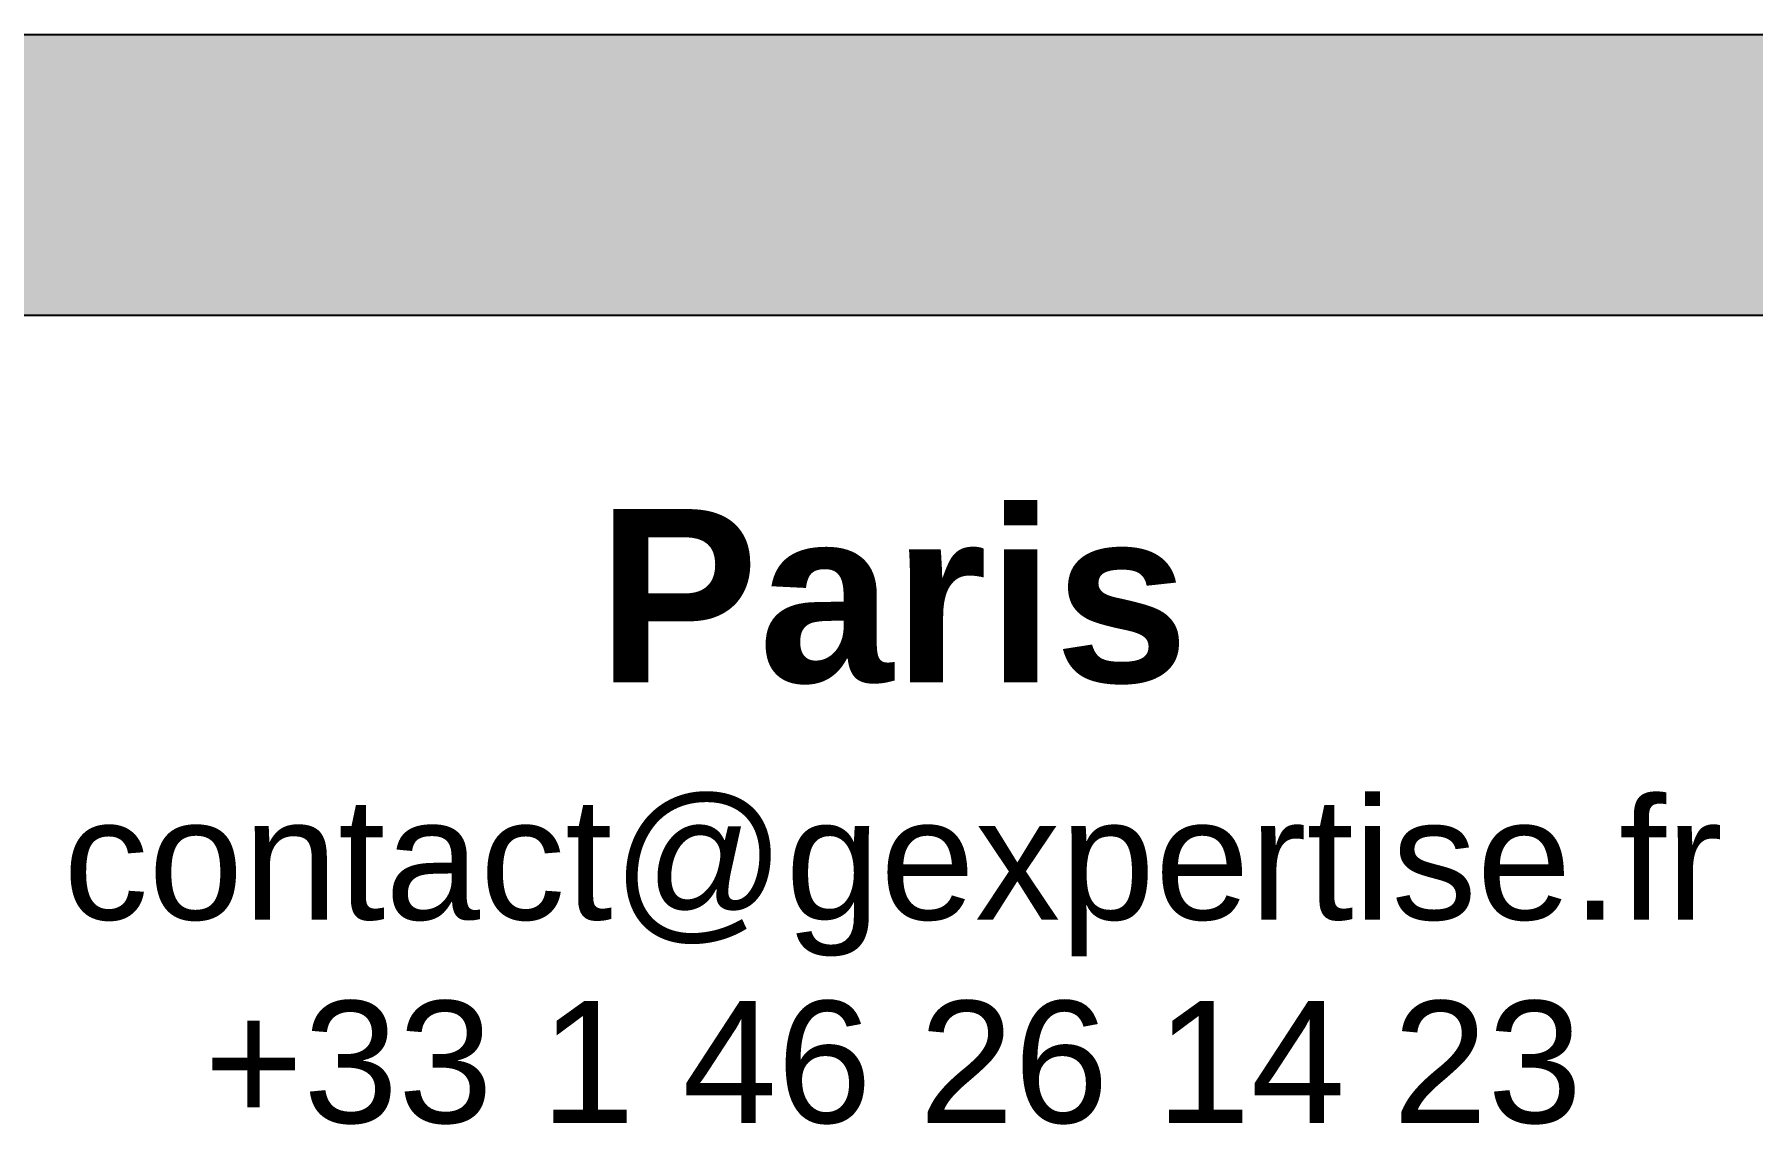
# Paper-space layout 'Test_Lisp_E0_A3 (SDP)' of a CAD drawing. Header units: metres. Extents: x 32.5 to 40.8, y 0.5 to 27.5.
# Drawn here: x 36.821 to 38.895, y 0.532 to 1.848 of the extents above; entities that cross this region are included whole.
import ezdxf

# ---------------------------------------------------------------- set-up
doc = ezdxf.new("R2010")
doc.units = ezdxf.units.M
doc.layers.add('GEX_MEP_cartouche', color=7, linetype='Continuous')
doc.styles.add('INT_Roman', font='swiss.ttf')

# ---------------------------------------------------------------- blocks, each defined once
blk = doc.blocks.new('A$C56EC5B20')
at = {"true_color": 0xdc0737}
blk.add_hatch(color=242, dxfattribs=at).paths.add_polyline_path([(7.782884971423159, -3.196686105100298), (-0.2601150285768412, -3.196686105100298), (-0.2601150285768412, -2.857290378410529), (7.782884971423159, -2.857290378410529)])
at = {"true_color": 0xffffff}
h = blk.add_hatch(color=7, dxfattribs=at)
edge = h.paths.add_edge_path()
edge.add_spline(control_points=[(4.788271514094237, -3.081268819097805), (4.788271514094237, -3.081268819097805), (4.788271514094237, -2.956790414821085), (4.788271514094237, -2.956790414821085), (4.788271514094237, -2.944215098584944), (4.792336958795214, -2.933603598856986), (4.800467848197167, -2.924955915637034), (4.808564284677967, -2.916273779496018), (4.818383367218351, -2.911932711425466), (4.829787284133882, -2.911932711425466), (4.829787284133882, -2.911932711425466), (4.840502142625476, -2.911932711425466), (4.840502142625476, -2.911932711425466), (4.843533999690631, -2.911932711425466), (4.845842345410696, -2.913000751982528), (4.847564991470456, -2.915136833096563), (4.849322090451368, -2.917238461289445), (4.850183413481249, -2.919719071615449), (4.850183413481249, -2.922544211153424), (4.850183413481249, -2.925334897770245), (4.849322090451368, -2.927781055175009), (4.847564991470456, -2.929917136289133), (4.845842345410696, -2.932018764482014), (4.843533999690631, -2.933086805039076), (4.840502142625476, -2.933086805039076), (4.840502142625476, -2.933086805039076), (4.834438428495163, -2.933086805039076), (4.834438428495163, -2.933086805039076), (4.828236902680064, -2.933086805039076), (4.823034511579631, -2.935050621547171), (4.818969066878655, -2.939184972090541), (4.814903622177678, -2.943215963870276), (4.81287089982719, -2.948280543285921), (4.81287089982719, -2.954378710337386), (4.81287089982719, -2.954378710337386), (4.81287089982719, -2.978082320119394), (4.81287089982719, -2.978082320119394), (4.81287089982719, -2.978082320119394), (4.843361735084692, -2.978082320119394), (4.843361735084692, -2.978082320119394), (4.84539445743518, -2.978082320119394), (4.847048197652457, -2.978978096070516), (4.848288502815548, -2.98076964797258), (4.849563260899615, -2.982630105717128), (4.850183413481249, -2.984766186831252), (4.850183413481249, -2.987246797157256), (4.850183413481249, -2.989727407483261), (4.849563260899615, -2.991897941518537), (4.848288502815548, -2.993689493420691), (4.847048197652457, -2.995446592401604), (4.84539445743518, -2.99641127419503), (4.843361735084692, -2.99641127419503), (4.843361735084692, -2.99641127419503), (4.81287089982719, -2.99641127419503), (4.81287089982719, -2.99641127419503), (4.81287089982719, -2.99641127419503), (4.81287089982719, -3.081268819097805), (4.81287089982719, -3.081268819097805), (4.81287089982719, -3.083611617739022), (4.811630594664276, -3.085540981325964), (4.809149984338272, -3.087056909858541), (4.80666937401209, -3.088538385469878), (4.803637516947111, -3.08926189681497), (4.800192224827591, -3.08926189681497), (4.796781385629224, -3.08926189681497), (4.793921793170187, -3.088538385469878), (4.791647900371275, -3.087056909858541), (4.789408460493515, -3.085540981325964), (4.788271514094237, -3.083611617739022), (4.788271514094237, -3.081268819097805)], knot_values=[0, 0, 0, 0, 1, 1, 1, 2, 2, 2, 3, 3, 3, 4, 4, 4, 5, 5, 5, 6, 6, 6, 7, 7, 7, 8, 8, 8, 9, 9, 9, 10, 10, 10, 11, 11, 11, 12, 12, 12, 13, 13, 13, 14, 14, 14, 15, 15, 15, 16, 16, 16, 17, 17, 17, 18, 18, 18, 19, 19, 19, 20, 20, 20, 21, 21, 21, 22, 22, 22, 23, 23, 23, 23], degree=3, periodic=0)
h = blk.add_hatch(color=7, dxfattribs=at)
edge = h.paths.add_edge_path()
edge.add_spline(control_points=[(4.176697709965599, -3.052707347427334), (4.176697709965599, -3.052707347427334), (4.176697709965599, -2.935188433231958), (4.176697709965599, -2.935188433231958), (4.176697709965599, -2.932983446275441), (4.177972468049843, -2.931122988530982), (4.180453078375847, -2.929572607077162), (4.182968141623005, -2.92798777270219), (4.185758828239915, -2.927160902593552), (4.188894044068529, -2.927160902593552), (4.191994806976168, -2.927160902593552), (4.194888852356536, -2.92798777270219), (4.197472821445998, -2.929572607077162), (4.200022337614485, -2.931122988530982), (4.201331548619882, -2.932983446275441), (4.201331548619882, -2.935188433231958), (4.201331548619882, -2.935188433231958), (4.201331548619882, -2.978116773040635), (4.201331548619882, -2.978116773040635), (4.201331548619882, -2.978116773040635), (4.229927473211506, -2.978116773040635), (4.229927473211506, -2.978116773040635), (4.231925742640841, -2.978116773040635), (4.233613935779449, -2.978943643149274), (4.234819788021209, -2.980804100893822), (4.236094546105453, -2.982630105717128), (4.236749151608063, -2.984731733910011), (4.236749151608063, -2.987246797157256), (4.236749151608063, -2.989761860404414), (4.236094546105453, -2.991863488597295), (4.234819788021209, -2.99365504049945), (4.233613935779449, -2.995481045322756), (4.231925742640841, -2.996376821273877), (4.229927473211506, -2.996376821273877), (4.229927473211506, -2.996376821273877), (4.201331548619882, -2.996376821273877), (4.201331548619882, -2.996376821273877), (4.201331548619882, -2.996376821273877), (4.201331548619882, -3.052707347427334), (4.201331548619882, -3.052707347427334), (4.201331548619882, -3.058254267739647), (4.20250294794049, -3.06225080659823), (4.204949105345342, -3.064628058160688), (4.207395262750194, -3.066936403880752), (4.211632972057111, -3.06810780320136), (4.217731139108576, -3.06810780320136), (4.217731139108576, -3.06810780320136), (4.225930934353012, -3.06810780320136), (4.225930934353012, -3.06810780320136), (4.229238414787743, -3.06810780320136), (4.231787930956053, -3.069175843758422), (4.233682841621754, -3.071174113187757), (4.235543299366301, -3.073241288459398), (4.236473528238665, -3.075721898785403), (4.236473528238665, -3.078684850008165), (4.236473528238665, -3.081613348309775), (4.235543299366301, -3.084197317399326), (4.233682841621754, -3.08616113390742), (4.231787930956053, -3.08822830917915), (4.229238414787743, -3.089227443893817), (4.225930934353012, -3.089227443893817), (4.225930934353012, -3.089227443893817), (4.217731139108576, -3.089227443893817), (4.217731139108576, -3.089227443893817), (4.190375519680043, -3.089227443893817), (4.176697709965599, -3.077065562712041), (4.176697709965599, -3.052707347427334)], knot_values=[0, 0, 0, 0, 1, 1, 1, 2, 2, 2, 3, 3, 3, 4, 4, 4, 5, 5, 5, 6, 6, 6, 7, 7, 7, 8, 8, 8, 9, 9, 9, 10, 10, 10, 11, 11, 11, 12, 12, 12, 13, 13, 13, 14, 14, 14, 15, 15, 15, 16, 16, 16, 17, 17, 17, 18, 18, 18, 19, 19, 19, 20, 20, 20, 21, 21, 21, 22, 22, 22, 22], degree=3, periodic=0)
h = blk.add_hatch(color=7, dxfattribs=at)
edge = h.paths.add_edge_path()
edge.add_spline(control_points=[(4.298833315601192, -2.937324514345993), (4.298833315601192, -2.933706957620533), (4.300211432448893, -2.930640647634224), (4.303071024908109, -2.92816003730822), (4.305896164445993, -2.925679426982127), (4.309272550723208, -2.924404668897972), (4.313165730818067, -2.924404668897972), (4.317093363834434, -2.924404668897972), (4.320435297190317, -2.925679426982127), (4.323260436728203, -2.92816003730822), (4.326051123344936, -2.930640647634224), (4.327463693113968, -2.933706957620533), (4.327463693113968, -2.937324514345993), (4.327463693113968, -2.940700900623119), (4.326051123344936, -2.943732757688187), (4.323260436728203, -2.946316726777826), (4.320435297190317, -2.948900695867466), (4.317093363834434, -2.950209906872862), (4.313165730818067, -2.950209906872862), (4.309272550723208, -2.950209906872862), (4.305896164445993, -2.948900695867466), (4.303071024908109, -2.946316726777826), (4.300211432448893, -2.943732757688187), (4.298833315601192, -2.940700900623119), (4.298833315601192, -2.937324514345993)], knot_values=[0, 0, 0, 0, 1, 1, 1, 2, 2, 2, 3, 3, 3, 4, 4, 4, 5, 5, 5, 6, 6, 6, 7, 7, 7, 8, 8, 8, 8], degree=3, periodic=0)
h = blk.add_hatch(color=7, dxfattribs=at)
edge = h.paths.add_edge_path()
edge.add_spline(control_points=[(3.883296633070993, -3.044404193419351), (3.883296633070993, -3.044404193419351), (3.883296633070993, -3.022182059248768), (3.883296633070993, -3.022182059248768), (3.883296633070993, -3.009847913461051), (3.888085589116884, -2.999133054969458), (3.897629048287868, -2.990140842537625), (3.907172507458853, -2.981183083026944), (3.918645330216691, -2.976704203271604), (3.932081969482711, -2.976704203271604), (3.944898456167098, -2.976704203271604), (3.955923390949419, -2.980735195051428), (3.96505341506604, -2.988866084453381), (3.974183439182661, -2.997031426776576), (3.978765677701636, -3.007298397292563), (3.978765677701636, -3.01963254308037), (3.978765677701636, -3.024490404968832), (3.978248883883637, -3.028314679221386), (3.977111937484359, -3.031243177522995), (3.976009444006056, -3.034171675824516), (3.974321250867449, -3.03630775693864), (3.97194399930508, -3.037479156259248), (3.969601200663863, -3.038650555579856), (3.967430666628587, -3.039442972767342), (3.965397944278099, -3.039753049058071), (3.96336522192761, -3.040063125348799), (3.960712346995487, -3.040200937033587), (3.957439319482086, -3.040200937033587), (3.957439319482086, -3.040200937033587), (3.907930471725098, -3.040200937033587), (3.907930471725098, -3.040200937033587), (3.907930471725098, -3.040200937033587), (3.907930471725098, -3.045678951503595), (3.907930471725098, -3.045678951503595), (3.907930471725098, -3.053534217535972), (3.910755611263161, -3.059839102114619), (3.916405890339109, -3.064455793554747), (3.921987263572575, -3.069106937916028), (3.929360188708284, -3.071449736557244), (3.938421306982599, -3.071449736557244), (3.944829550324792, -3.071449736557244), (3.950893264455105, -3.069933808024667), (3.956577996452206, -3.066901950959599), (3.96233163429179, -3.063904546815595), (3.965776926411132, -3.062423071204259), (3.967051684495376, -3.062423071204259), (3.969670106506168, -3.062423071204259), (3.97194399930508, -3.063697829288413), (3.97383890997078, -3.066247345456901), (3.975699367715328, -3.068727955782905), (3.976664049508843, -3.071139660266516), (3.976664049508843, -3.073516911828974), (3.976664049508843, -3.077375639002769), (3.972908681098595, -3.081234366176564), (3.965397944278099, -3.085196452113994), (3.957887207457603, -3.089192990972576), (3.948653824577346, -3.091122354559518), (3.93773224855866, -3.091122354559518), (3.921780546045482, -3.091122354559518), (3.90868843599152, -3.08685019233136), (3.898593730081384, -3.078202509111496), (3.888395665407789, -3.069589278812785), (3.883296633070993, -3.058392079424435), (3.883296633070993, -3.044404193419351)], knot_values=[0, 0, 0, 0, 1, 1, 1, 2, 2, 2, 3, 3, 3, 4, 4, 4, 5, 5, 5, 6, 6, 6, 7, 7, 7, 8, 8, 8, 9, 9, 9, 10, 10, 10, 11, 11, 11, 12, 12, 12, 13, 13, 13, 14, 14, 14, 15, 15, 15, 16, 16, 16, 17, 17, 17, 18, 18, 18, 19, 19, 19, 20, 20, 20, 21, 21, 21, 21], degree=3, periodic=0)
edge = h.paths.add_edge_path(flags=16)
edge.add_spline(control_points=[(3.907930471725098, -3.024524857889985), (3.907930471725098, -3.024524857889985), (3.946862272675281, -3.024524857889985), (3.946862272675281, -3.024524857889985), (3.950307564794801, -3.024524857889985), (3.952615910514865, -3.024042516993227), (3.953821762756625, -3.023146741042194), (3.954958709156082, -3.022250965091162), (3.955578861737538, -3.020356054425462), (3.955578861737538, -3.017634273651034), (3.955578861737538, -3.011467200757175), (3.953270516017474, -3.006195903814349), (3.948757183340981, -3.001889288665038), (3.944243850664488, -2.997582673515638), (3.93859357158854, -2.995446592401604), (3.931875251955618, -2.995446592401604), (3.925294744007307, -2.995446592401604), (3.919678917852511, -2.997479314752092), (3.914993320570078, -3.001579212374221), (3.910273270366492, -3.005644657075286), (3.907930471725098, -3.010812595254477), (3.907930471725098, -3.017151932754277), (3.907930471725098, -3.017151932754277), (3.907930471725098, -3.024524857889985), (3.907930471725098, -3.024524857889985)], knot_values=[0, 0, 0, 0, 1, 1, 1, 2, 2, 2, 3, 3, 3, 4, 4, 4, 5, 5, 5, 6, 6, 6, 7, 7, 7, 8, 8, 8, 8], degree=3, periodic=0)
h = blk.add_hatch(color=7, dxfattribs=at)
edge = h.paths.add_edge_path()
edge.add_spline(control_points=[(4.045604344819504, -3.081062101570623), (4.045604344819504, -3.081062101570623), (4.045604344819504, -2.986075397836648), (4.045604344819504, -2.986075397836648), (4.045604344819504, -2.98369814627419), (4.04674129121896, -2.98180323560849), (4.048980731096541, -2.980321759997064), (4.051254623895453, -2.978840284385727), (4.054114216354669, -2.978116773040635), (4.057559508474011, -2.978116773040635), (4.060660271381649, -2.978116773040635), (4.063347599234747, -2.978840284385727), (4.065518133270023, -2.980356212918306), (4.067688667305299, -2.981837688529642), (4.068791160783602, -2.983767052116584), (4.068791160783602, -2.986178756600195), (4.068791160783602, -2.986178756600195), (4.068791160783602, -2.996583538801059), (4.068791160783602, -2.996583538801059), (4.071444035715547, -2.991071071409898), (4.075475027495371, -2.986351021206135), (4.080918589044227, -2.98249229403234), (4.0862932447506, -2.978633566858546), (4.092150241353641, -2.976704203271604), (4.098592937617164, -2.976704203271604), (4.098592937617164, -2.976704203271604), (4.106103674437484, -2.976704203271604), (4.106103674437484, -2.976704203271604), (4.108618737684818, -2.976704203271604), (4.110789271720094, -2.977737790907513), (4.112649729464464, -2.979908324942789), (4.114544640130343, -2.982009953135671), (4.115474869002528, -2.984593922225223), (4.115474869002528, -2.987625779290378), (4.115474869002528, -2.990588730513141), (4.114544640130343, -2.993241605445086), (4.112649729464464, -2.995412139480362), (4.110789271720094, -2.997651579358032), (4.108618737684818, -2.998719619915094), (4.106103674437484, -2.998719619915094), (4.106103674437484, -2.998719619915094), (4.098592937617164, -2.998719619915094), (4.098592937617164, -2.998719619915094), (4.091082200796668, -2.998719619915094), (4.084501692848357, -3.00192374158619), (4.078748055008951, -3.008297532007231), (4.073097775933002, -3.014671322428272), (4.070203730552634, -3.022974476436254), (4.070203730552634, -3.033103635267454), (4.070203730552634, -3.033103635267454), (4.070203730552634, -3.081096554491776), (4.070203730552634, -3.081096554491776), (4.070203730552634, -3.083129276842264), (4.068963425389543, -3.084955281665659), (4.066482815063538, -3.08667792772533), (4.064002204737534, -3.088435026706332), (4.060970347672377, -3.089227443893817), (4.057559508474011, -3.089227443893817), (4.054114216354669, -3.089227443893817), (4.051254623895453, -3.088435026706332), (4.048980731096541, -3.086643474804178), (4.04674129121896, -3.084920828744417), (4.045604344819504, -3.083060370999958), (4.045604344819504, -3.081062101570623)], knot_values=[0, 0, 0, 0, 1, 1, 1, 2, 2, 2, 3, 3, 3, 4, 4, 4, 5, 5, 5, 6, 6, 6, 7, 7, 7, 8, 8, 8, 9, 9, 9, 10, 10, 10, 11, 11, 11, 12, 12, 12, 13, 13, 13, 14, 14, 14, 15, 15, 15, 16, 16, 16, 17, 17, 17, 18, 18, 18, 19, 19, 19, 20, 20, 20, 21, 21, 21, 21], degree=3, periodic=0)
h = blk.add_hatch(color=7, dxfattribs=at)
edge = h.paths.add_edge_path()
edge.add_spline(control_points=[(4.300969396715137, -3.081062101570623), (4.300969396715137, -3.081062101570623), (4.300969396715137, -2.986075397836648), (4.300969396715137, -2.986075397836648), (4.300969396715137, -2.98369814627419), (4.302106343114593, -2.98180323560849), (4.304380235913505, -2.980321759997064), (4.306619675791086, -2.978840284385727), (4.309582627013937, -2.978116773040635), (4.313165730818067, -2.978116773040635), (4.316783287543704, -2.978116773040635), (4.319711785845226, -2.978840284385727), (4.322089037407594, -2.980321759997064), (4.324397383127659, -2.98180323560849), (4.32560323536942, -2.98369814627419), (4.32560323536942, -2.986075397836648), (4.32560323536942, -2.986075397836648), (4.32560323536942, -3.081062101570623), (4.32560323536942, -3.081062101570623), (4.32560323536942, -3.083060370999958), (4.324362930206506, -3.084920828744417), (4.321985678643959, -3.086643474804178), (4.319505068317955, -3.088435026706332), (4.316542117095282, -3.089227443893817), (4.313165730818067, -3.089227443893817), (4.309720438698725, -3.089227443893817), (4.306860846239509, -3.088435026706332), (4.30448359467714, -3.086643474804178), (4.302175248957075, -3.084920828744417), (4.300969396715137, -3.083060370999958), (4.300969396715137, -3.081062101570623)], knot_values=[0, 0, 0, 0, 1, 1, 1, 2, 2, 2, 3, 3, 3, 4, 4, 4, 5, 5, 5, 6, 6, 6, 7, 7, 7, 8, 8, 8, 9, 9, 9, 10, 10, 10, 10], degree=3, periodic=0)
h = blk.add_hatch(color=7, dxfattribs=at)
edge = h.paths.add_edge_path()
edge.add_spline(control_points=[(4.391270503166679, -3.072379965429518), (4.391270503166679, -3.070037166788302), (4.392062920354253, -3.06759100938345), (4.393751113492684, -3.065110399057446), (4.395404853710138, -3.06262978873144), (4.397437576060627, -3.061355030647197), (4.399780374701844, -3.061355030647197), (4.401192944470875, -3.061355030647197), (4.40315676097888, -3.062285259519471), (4.405671824226215, -3.064111264342777), (4.408152434552219, -3.065902816244932), (4.411597726671562, -3.067728821068238), (4.415869888899809, -3.069589278812785), (4.420107598206726, -3.071484189478486), (4.425206630543522, -3.072379965429518), (4.43120143883153, -3.072379965429518), (4.444603625176221, -3.072379965429518), (4.45128749188799, -3.06810780320136), (4.45128749188799, -3.059632384587437), (4.45128749188799, -3.055050146068551), (4.449323675379984, -3.051467042264331), (4.445430495284948, -3.048917526095933), (4.441502862268759, -3.046333557006293), (4.436782812064996, -3.044231928813411), (4.431235891752682, -3.042750453201985), (4.425723424361522, -3.041234524669496), (4.420176504049208, -3.039546331530889), (4.414732942500353, -3.03768587378643), (4.409254928030345, -3.035825416041882), (4.404569330747912, -3.032586841449544), (4.400641697731723, -3.028004602930658), (4.396748517636687, -3.023422364411771), (4.394784701128682, -3.017496461966246), (4.394784701128682, -3.010295801436567), (4.394784701128682, -3.001096871477552), (4.398092181563236, -2.993241605445086), (4.404638236590217, -2.986592191654558), (4.411218744538528, -2.980011683706336), (4.421278997527335, -2.976704203271604), (4.434853448478143, -2.976704203271604), (4.443811207988824, -2.976704203271604), (4.451907644469446, -2.978047867198241), (4.459142757920366, -2.98076964797258), (4.46644677721377, -2.983491428747008), (4.470064333939231, -2.986730003339346), (4.470064333939231, -2.990519824670747), (4.470064333939231, -2.992690358706023), (4.469134105066868, -2.995205421953269), (4.467342553164802, -2.99813392025479), (4.465516548341408, -3.001062418556311), (4.463346014306131, -3.002509441246495), (4.460658686453034, -3.002509441246495), (4.459728457580671, -3.002509441246495), (4.456558788830905, -3.001303589004734), (4.451046321439744, -2.99899524328467), (4.445602759890888, -2.996617991722212), (4.440365915869304, -2.995412139480362), (4.435370242295964, -2.995412139480362), (4.429099810638559, -2.995412139480362), (4.424379760434973, -2.996859162170546), (4.421175638763876, -2.999684301708521), (4.417971517092602, -3.002543894167736), (4.416352229796478, -3.005644657075286), (4.416352229796478, -3.009158855037111), (4.416352229796478, -3.012879770526118), (4.41831604630466, -3.015877174670122), (4.422243679320849, -3.018116614547791), (4.426136859415886, -3.020287148583068), (4.430891362540802, -3.022078700485133), (4.43650718869542, -3.023491270254165), (4.442157467771368, -3.024903840023107), (4.447704388083682, -3.026626486082867), (4.453147949632537, -3.028728114275749), (4.458625964102546, -3.030760836626238), (4.463277108463826, -3.034309487509304), (4.467101382716379, -3.039305161082554), (4.47092565696911, -3.044369740498199), (4.472889473477116, -3.050812436761634), (4.472889473477116, -3.05866770279401), (4.472889473477116, -3.068762408704058), (4.469271916751656, -3.076755486421312), (4.462071256222066, -3.082474671339566), (4.454905048613449, -3.08822830917915), (4.444706983939856, -3.091087901638277), (4.431580420964563, -3.091087901638277), (4.420486580339937, -3.091087901638277), (4.411012027011258, -3.089192990972576), (4.403122308057728, -3.085265357956388), (4.395198136182867, -3.081372177861351), (4.391270503166679, -3.077100015633193), (4.391270503166679, -3.072379965429518)], knot_values=[0, 0, 0, 0, 1, 1, 1, 2, 2, 2, 3, 3, 3, 4, 4, 4, 5, 5, 5, 6, 6, 6, 7, 7, 7, 8, 8, 8, 9, 9, 9, 10, 10, 10, 11, 11, 11, 12, 12, 12, 13, 13, 13, 14, 14, 14, 15, 15, 15, 16, 16, 16, 17, 17, 17, 18, 18, 18, 19, 19, 19, 20, 20, 20, 21, 21, 21, 22, 22, 22, 23, 23, 23, 24, 24, 24, 25, 25, 25, 26, 26, 26, 27, 27, 27, 28, 28, 28, 29, 29, 29, 30, 30, 30, 30], degree=3, periodic=0)
h = blk.add_hatch(color=7, dxfattribs=at)
edge = h.paths.add_edge_path()
edge.add_spline(control_points=[(4.535662695894007, -3.044404193419351), (4.535662695894007, -3.044404193419351), (4.535662695894007, -3.022182059248768), (4.535662695894007, -3.022182059248768), (4.535662695894007, -3.009847913461051), (4.540486104861228, -2.999133054969458), (4.54999511111106, -2.990140842537625), (4.559538570282045, -2.981183083026944), (4.571011393039882, -2.976704203271604), (4.584448032305903, -2.976704203271604), (4.59726451899029, -2.976704203271604), (4.608220547930306, -2.980735195051428), (4.617419477889232, -2.988866084453381), (4.626549502005853, -2.997031426776576), (4.631131740524829, -3.007298397292563), (4.631131740524829, -3.01963254308037), (4.631131740524829, -3.024490404968832), (4.630580493785676, -3.028314679221386), (4.629478000307373, -3.031243177522995), (4.628375506829248, -3.034171675824516), (4.626652860769488, -3.03630775693864), (4.624344515049424, -3.037479156259248), (4.621967263486876, -3.038650555579856), (4.619796729451778, -3.039442972767342), (4.617764007101113, -3.039753049058071), (4.615696831829472, -3.040063125348799), (4.613078409818679, -3.040200937033587), (4.609805382305278, -3.040200937033587), (4.609805382305278, -3.040200937033587), (4.560296534548289, -3.040200937033587), (4.560296534548289, -3.040200937033587), (4.560296534548289, -3.040200937033587), (4.560296534548289, -3.045678951503595), (4.560296534548289, -3.045678951503595), (4.560296534548289, -3.053534217535972), (4.563121674086353, -3.059839102114619), (4.568771953162301, -3.064455793554747), (4.574387779316919, -3.069106937916028), (4.581691798610323, -3.071449736557244), (4.590787369805613, -3.071449736557244), (4.597195613147984, -3.071449736557244), (4.603259327278119, -3.069933808024667), (4.608944059275398, -3.066901950959599), (4.614663244193651, -3.063904546815595), (4.618142989234324, -3.062423071204259), (4.619417747318567, -3.062423071204259), (4.62203616932936, -3.062423071204259), (4.624344515049424, -3.063697829288413), (4.626204972793971, -3.066247345456901), (4.628065430538342, -3.068727955782905), (4.629030112331858, -3.071139660266516), (4.629030112331858, -3.073516911828974), (4.629030112331858, -3.077375639002769), (4.625240291000456, -3.081234366176564), (4.617764007101113, -3.085196452113994), (4.610253270280793, -3.089192990972576), (4.601019887400538, -3.091122354559518), (4.590098311381851, -3.091122354559518), (4.574146608868674, -3.091122354559518), (4.561088951735864, -3.08685019233136), (4.550890887062093, -3.078202509111496), (4.540761728230803, -3.069589278812785), (4.535662695894007, -3.058392079424435), (4.535662695894007, -3.044404193419351)], knot_values=[0, 0, 0, 0, 1, 1, 1, 2, 2, 2, 3, 3, 3, 4, 4, 4, 5, 5, 5, 6, 6, 6, 7, 7, 7, 8, 8, 8, 9, 9, 9, 10, 10, 10, 11, 11, 11, 12, 12, 12, 13, 13, 13, 14, 14, 14, 15, 15, 15, 16, 16, 16, 17, 17, 17, 18, 18, 18, 19, 19, 19, 20, 20, 20, 21, 21, 21, 21], degree=3, periodic=0)
edge = h.paths.add_edge_path(flags=16)
edge.add_spline(control_points=[(4.560296534548289, -3.024524857889985), (4.560296534548289, -3.024524857889985), (4.599228335498473, -3.024524857889985), (4.599228335498473, -3.024524857889985), (4.602639174696662, -3.024524857889985), (4.604981973337879, -3.024042516993227), (4.606153372658487, -3.023146741042194), (4.607324771979274, -3.022250965091162), (4.607910471639578, -3.020356054425462), (4.607910471639578, -3.017634273651034), (4.607910471639578, -3.011467200757175), (4.605636578840666, -3.006195903814349), (4.601123246164173, -3.001889288665038), (4.59657546056635, -2.997582673515638), (4.590925181490402, -2.995446592401604), (4.58420686185748, -2.995446592401604), (4.577660806830499, -2.995446592401604), (4.572044980675702, -2.997479314752092), (4.56735938339327, -3.001579212374221), (4.562604880268354, -3.005644657075286), (4.560296534548289, -3.010812595254477), (4.560296534548289, -3.017151932754277), (4.560296534548289, -3.017151932754277), (4.560296534548289, -3.024524857889985), (4.560296534548289, -3.024524857889985)], knot_values=[0, 0, 0, 0, 1, 1, 1, 2, 2, 2, 3, 3, 3, 4, 4, 4, 5, 5, 5, 6, 6, 6, 7, 7, 7, 8, 8, 8, 8], degree=3, periodic=0)
h = blk.add_hatch(color=7, dxfattribs=at)
edge = h.paths.add_edge_path()
edge.add_spline(control_points=[(4.911854142419836, -3.081062101570623), (4.911854142419836, -3.081062101570623), (4.911854142419836, -2.986075397836648), (4.911854142419836, -2.986075397836648), (4.911854142419836, -2.98369814627419), (4.912991088819291, -2.98180323560849), (4.915230528696873, -2.980321759997064), (4.917504421495785, -2.978840284385727), (4.920364013955, -2.978116773040635), (4.923809306074343, -2.978116773040635), (4.926910068981981, -2.978116773040635), (4.929597396835079, -2.978840284385727), (4.931733477949202, -2.980356212918306), (4.933938464905632, -2.981837688529642), (4.935040958383935, -2.983767052116584), (4.935040958383935, -2.986178756600195), (4.935040958383935, -2.986178756600195), (4.935040958383935, -2.996583538801059), (4.935040958383935, -2.996583538801059), (4.937728286237032, -2.991071071409898), (4.941724825095704, -2.986351021206135), (4.947133933723229, -2.98249229403234), (4.952543042350932, -2.978633566858546), (4.958400038953974, -2.976704203271604), (4.964808282296167, -2.976704203271604), (4.964808282296167, -2.976704203271604), (4.972353472037815, -2.976704203271604), (4.972353472037815, -2.976704203271604), (4.97486853528515, -2.976704203271604), (4.977039069320426, -2.977737790907513), (4.978865074143644, -2.979908324942789), (4.980759984809344, -2.982009953135671), (4.981690213681707, -2.984593922225223), (4.981690213681707, -2.987625779290378), (4.981690213681707, -2.990588730513141), (4.980759984809344, -2.993241605445086), (4.978865074143644, -2.995412139480362), (4.977039069320426, -2.997651579358032), (4.97486853528515, -2.998719619915094), (4.972353472037815, -2.998719619915094), (4.972353472037815, -2.998719619915094), (4.964808282296167, -2.998719619915094), (4.964808282296167, -2.998719619915094), (4.957331998397001, -2.998719619915094), (4.950751490448689, -3.00192374158619), (4.944963399687953, -3.008297532007231), (4.939313120612004, -3.014671322428272), (4.936453528152966, -3.022974476436254), (4.936453528152966, -3.033103635267454), (4.936453528152966, -3.033103635267454), (4.936453528152966, -3.081096554491776), (4.936453528152966, -3.081096554491776), (4.936453528152966, -3.083129276842264), (4.935213222989875, -3.084955281665659), (4.93273261266387, -3.08667792772533), (4.930217549416714, -3.088435026706332), (4.92722014527271, -3.089227443893817), (4.923809306074343, -3.089227443893817), (4.920364013955, -3.089227443893817), (4.917504421495785, -3.088435026706332), (4.915230528696873, -3.086643474804178), (4.912991088819291, -3.084920828744417), (4.911854142419836, -3.083060370999958), (4.911854142419836, -3.081062101570623)], knot_values=[0, 0, 0, 0, 1, 1, 1, 2, 2, 2, 3, 3, 3, 4, 4, 4, 5, 5, 5, 6, 6, 6, 7, 7, 7, 8, 8, 8, 9, 9, 9, 10, 10, 10, 11, 11, 11, 12, 12, 12, 13, 13, 13, 14, 14, 14, 15, 15, 15, 16, 16, 16, 17, 17, 17, 18, 18, 18, 19, 19, 19, 20, 20, 20, 21, 21, 21, 21], degree=3, periodic=0)
h = blk.add_hatch(color=7, dxfattribs=at)
edge = h.paths.add_edge_path()
edge.add_spline(control_points=[(4.696936820006876, -3.086884645252512), (4.694180586311295, -3.084404034926508), (4.692836922384569, -3.081372177861351), (4.692836922384569, -3.077720168214738), (4.692836922384569, -3.074171517331672), (4.694180586311295, -3.071139660266516), (4.696936820006876, -3.06862459701927), (4.699624147859973, -3.066143986693266), (4.703069439979492, -3.064869228609111), (4.707272696365257, -3.064869228609111), (4.711131423538963, -3.064869228609111), (4.714438903973695, -3.066143986693266), (4.717229590590605, -3.06862459701927), (4.72005473012849, -3.071139660266516), (4.72143284697637, -3.074171517331672), (4.72143284697637, -3.077720168214738), (4.72143284697637, -3.081199913255411), (4.72005473012849, -3.084231770320567), (4.717229590590605, -3.086781286488966), (4.714438903973695, -3.089330802657364), (4.711131423538963, -3.09064001366276), (4.707272696365257, -3.09064001366276), (4.703069439979492, -3.09064001366276), (4.699624147859973, -3.089365255578516), (4.696936820006876, -3.086884645252512)], knot_values=[0, 0, 0, 0, 1, 1, 1, 2, 2, 2, 3, 3, 3, 4, 4, 4, 5, 5, 5, 6, 6, 6, 7, 7, 7, 8, 8, 8, 8], degree=3, periodic=0)
at = {"color": 242, "true_color": 0xdc0737}
blk.add_lwpolyline([(7.782884971423159, -3.196686105100298), (-0.2601150285768412, -3.196686105100298), (-0.2601150285768412, -2.857290378410529), (7.782884971423159, -2.857290378410529)], close=True, dxfattribs=at)
at = {"layer": 'GEX_MEP_cartouche', "insert": (3.883763828138756, -3.430342161214393), "char_height": 0.1471941767226491, "width": 2.007529713462529, "attachment_point": 1, "style": 'INT_Roman'}
blk.add_mtext('\\pxqc;{\\fSwis721 BT|b1|i0|c0|p34;\\H1.4199x;Paris\\fSwis721 BT|b0|i0|c0|p34;\\H1.0001x;\\P}contact@gexpertise.fr\\P+33 1 46 26 14 23', dxfattribs=at)

psp = doc.layouts.new('Test_Lisp_E0_A3 (SDP)')

# ---------------------------------------------------------------- block references
psp.add_blockref('A$C56EC5B20', (32.96983820382665, 4.705727174375236))

doc.saveas('drawing.dxf')
